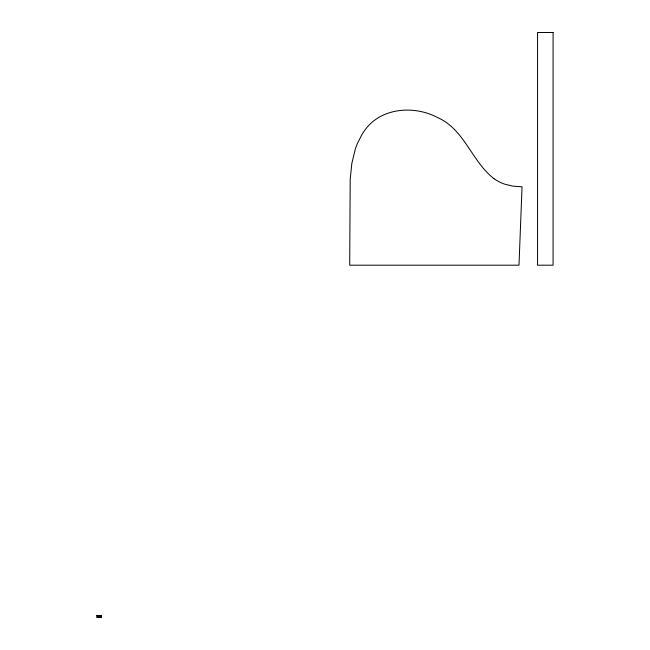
<?xml version="1.0" encoding="UTF-8"?>
<svg xmlns="http://www.w3.org/2000/svg" width="650" height="650" viewBox="0 0 650 650"><rect width="100%" height="100%" fill="white"/><g stroke="black" fill="none" stroke-linecap="round" stroke-linejoin="round"><path stroke-width="0.97" d="M98.613 617.216L100.295 616.753A1.454 0.471 8.3 0 1 100.669 616.712L100.401 616.468A0.967 0.967 0 0 1 100.116 616.33L99.612 615.859A1.341 1.341 0 0 0 99.198 615.623A1.593 1.593 0 0 0 98.767 615.534C95.875 616.338 99.222 618.654 98.499 615.582M96.98 615.526L101.538 615.526M97.346 617.386L100.75 617.403M101.538 617.443L96.923 617.492L96.923 615.477L101.538 615.477L101.538 617.492M494.049 178.718C471.713 161.614 464.652 129.439 437.523 117.528C413.498 104.731 378.958 107.754 363.464 132.226A57.712 57.712 0 0 0 361.985 134.518L357.524 143.219A77.399 77.399 0 0 0 355.241 149.321L351.821 163.451L350.196 179.408L349.708 265.192L518.992 265.192L522.048 186.802L512.639 186.095L504.823 184.194A42.404 42.404 0 0 1 494.049 178.726M101.124 615.477L101.124 617.492M101.018 615.477L101.018 617.492M100.49 615.477L100.49 617.492M97.451 615.477L97.451 617.492M97.346 615.477L97.346 617.492M553.077 32.5L537.558 32.5L537.558 265.192L553.077 265.192L553.077 32.5"/></g></svg>
